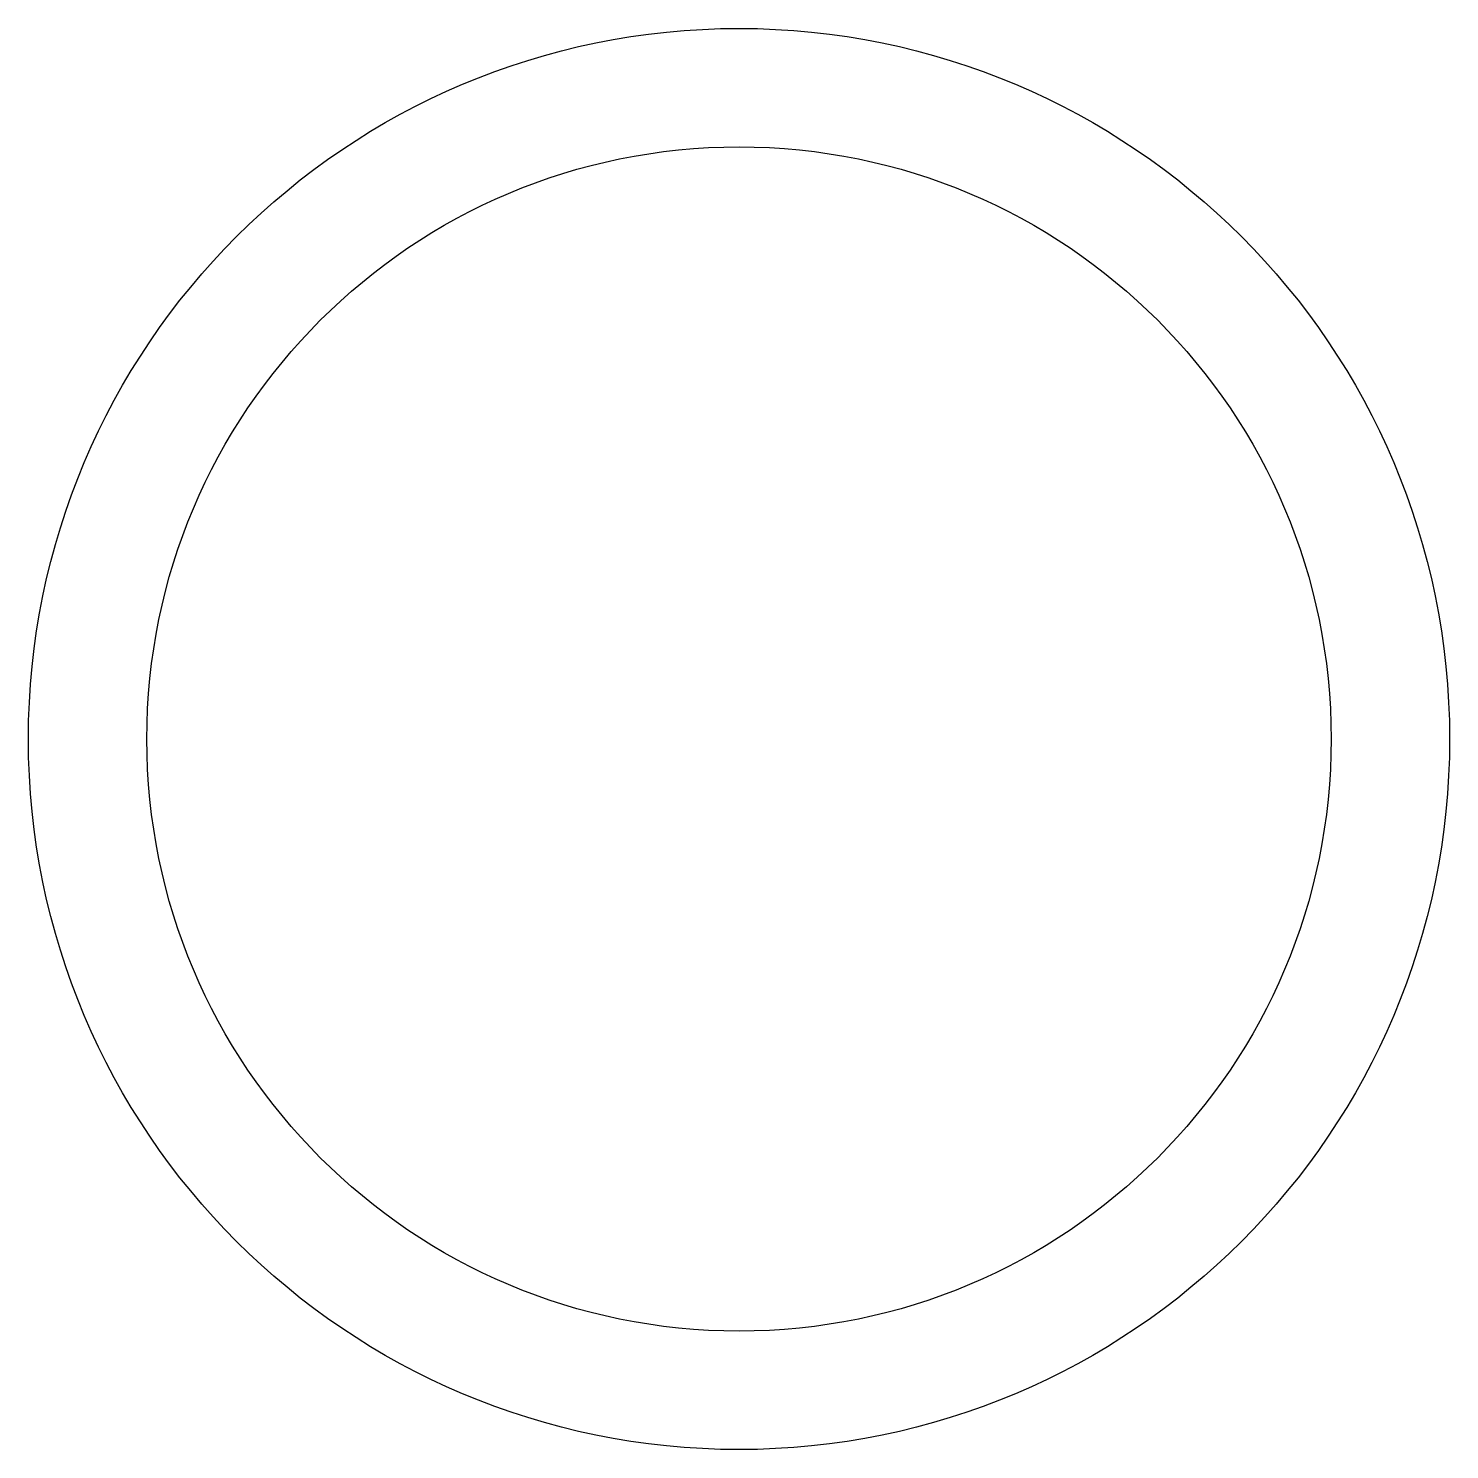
# Model space of a CAD drawing. Extents: x -6 to 6, y -6 to 6.
import ezdxf

# ---------------------------------------------------------------- set-up
doc = ezdxf.new("R2010")
doc.units = 0

msp = doc.modelspace()

# ---------------------------------------------------------------- linework, layer by layer
at = {"layer": 'OUTER'}
msp.add_circle((0, 0), 6, dxfattribs=at)
at = {"layer": 'THROAT'}
msp.add_circle((0, 0), 5, dxfattribs=at)

doc.saveas('drawing.dxf')
